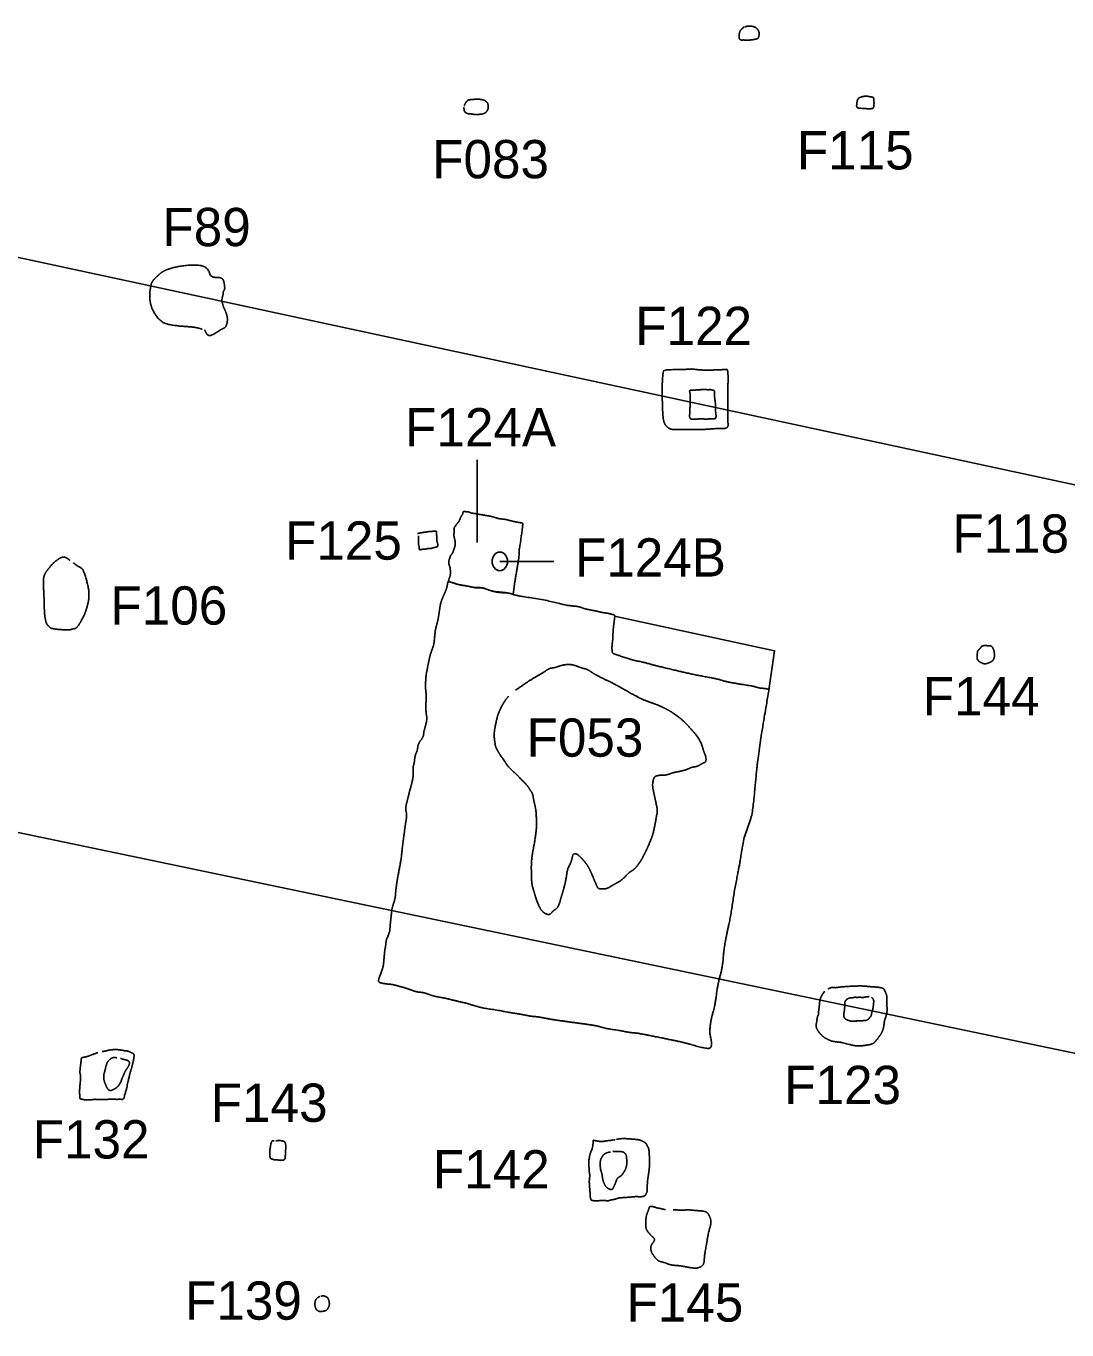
# Model space of a CAD drawing. Extents: x -56 to 221, y -167 to 6.
# Drawn here: x 72.99 to 94.72, y -121.17 to -93.93 of the extents above; entities that cross this region are included whole.
import ezdxf

# ---------------------------------------------------------------- set-up
doc = ezdxf.new("R2010")
doc.units = 0
for name, color, linetype in [('Building 53', 7, 'Continuous'), ('Feature Numbers', 7, 'Continuous'), ('Fenceline A', 7, 'Continuous'), ('Fenceline B', 7, 'Continuous'), ('Posthole', 7, 'Continuous'), ('Tree Hole', 7, 'Continuous')]:
    doc.layers.add(name, color=color, linetype=linetype)

msp = doc.modelspace()

# ---------------------------------------------------------------- linework, layer by layer
at = {"layer": 'Building 53'}
msp.add_lwpolyline([(85.277, -106.257), (88.617, -106.977), (88.5, -107.803)], dxfattribs=at)
for points in [[(83.158, -105.801), (83.174, -105.711), (83.181, -105.624), (83.22, -105.386), (83.258, -105.16), (83.284, -104.983), (83.284, -104.87), (83.311, -104.725), (83.325, -104.603), (83.351, -104.464), (83.351, -104.398), (83.361, -104.331), (83.361, -104.313), (83.311, -104.302), (83.236, -104.29), (83.076, -104.255), (83.023, -104.238), (82.956, -104.229), (82.844, -104.218), (82.717, -104.171), (82.566, -104.148), (82.477, -104.131), (82.412, -104.122), (82.35, -104.108), (82.288, -104.105), (82.233, -104.076), (82.189, -104.073), (82.137, -104.07), (82.115, -104.07), (82.108, -104.125), (82.072, -104.168), (82.05, -104.224), (82.024, -104.284), (81.988, -104.319), (81.952, -104.374), (81.919, -104.421), (81.933, -104.487), (81.919, -104.551), (81.926, -104.595), (81.94, -104.658), (81.952, -104.714), (81.947, -104.789), (81.923, -104.858), (81.909, -104.905), (81.887, -104.951), (81.854, -104.986), (81.837, -105.035), (81.82, -105.076), (81.818, -105.122), (81.818, -105.183), (81.835, -105.215), (81.847, -105.264), (81.849, -105.34), (81.847, -105.409), (81.823, -105.464), (81.816, -105.496), (81.811, -105.517), (81.809, -105.541), (81.839, -105.538), (81.877, -105.552), (81.908, -105.561), (81.934, -105.568), (81.979, -105.585), (82.047, -105.6), (82.146, -105.616), (82.238, -105.633), (82.33, -105.654), (82.379, -105.658), (82.42, -105.658), (82.474, -105.658), (82.548, -105.674), (82.612, -105.694), (82.698, -105.725), (82.758, -105.742), (82.897, -105.752), (83.042, -105.77), (83.112, -105.783), (83.146, -105.799)], [(88.499, -107.808), (88.408, -108.341), (88.362, -108.615), (88.257, -109.33), (88.224, -109.69), (88.182, -110.136), (88.14, -110.465), (87.983, -110.851), (87.927, -111.191), (87.883, -111.469), (87.783, -111.966), (87.706, -112.504), (87.617, -112.909), (87.561, -113.219), (87.528, -113.619), (87.439, -113.908), (87.373, -114.395), (87.306, -114.623), (87.273, -114.806), (87.262, -114.978), (87.306, -115.135), (87.295, -115.298), (87.14, -115.277), (86.974, -115.237), (86.719, -115.161), (86.392, -115.095), (86.271, -115.069), (85.881, -114.993), (85.755, -114.968), (85.613, -114.958), (85.345, -114.907), (85.16, -114.882), (85.043, -114.856), (84.909, -114.816), (84.75, -114.791), (84.528, -114.76), (84.184, -114.714), (83.949, -114.679), (83.689, -114.628), (83.509, -114.613), (83.329, -114.573), (83.107, -114.542), (82.822, -114.486), (82.566, -114.451), (82.382, -114.405), (82.189, -114.344), (82.043, -114.314), (81.724, -114.233), (81.519, -114.202), (81.309, -114.126), (81.251, -114.116), (81.137, -114.106), (80.961, -114.04), (80.785, -113.989), (80.609, -113.944), (80.53, -113.944), (80.354, -113.913), (80.343, -113.853), (80.432, -113.624), (80.454, -113.533), (80.476, -113.239), (80.498, -113.143), (80.509, -113.011), (80.587, -112.843), (80.587, -112.762), (80.598, -112.651), (80.62, -112.448), (80.631, -112.347), (80.698, -112.159), (80.709, -111.966), (80.753, -111.677), (80.82, -111.348), (80.842, -111.114), (80.886, -110.785), (80.908, -110.607), (80.942, -110.415), (80.908, -110.273), (80.953, -110.09), (81.019, -109.83), (81.053, -109.715), (81.075, -109.573), (81.064, -109.421), (81.097, -109.314), (81.108, -109.178), (81.164, -109.046), (81.175, -108.919), (81.288, -108.777), (81.292, -108.67), (81.33, -108.544), (81.364, -108.397), (81.334, -108.25), (81.343, -107.94), (81.339, -107.834), (81.326, -107.732), (81.339, -107.499), (81.36, -107.383), (81.397, -107.2), (81.427, -107.063), (81.477, -106.926), (81.51, -106.82), (81.527, -106.581), (81.561, -106.439), (81.59, -106.338), (81.628, -106.085), (81.644, -105.983), (81.691, -105.856), (81.762, -105.704), (81.791, -105.578), (81.795, -105.527), (81.904, -105.557), (82.055, -105.608), (82.193, -105.623), (82.382, -105.669), (82.533, -105.659), (82.654, -105.714), (82.864, -105.765), (83.057, -105.765), (83.178, -105.811), (83.329, -105.841), (83.874, -105.927), (84.251, -106.024), (84.364, -106.039), (84.532, -106.054), (84.674, -106.11), (84.863, -106.14), (85.022, -106.181), (85.152, -106.196), (85.232, -106.221), (85.286, -106.227), (85.273, -106.348), (85.244, -106.551), (85.244, -106.729), (85.223, -106.855), (85.223, -106.967), (85.232, -107.033), (85.315, -107.058), (85.651, -107.175), (85.877, -107.215), (86.162, -107.296), (86.635, -107.408), (86.996, -107.489), (87.423, -107.565), (87.587, -107.621), (87.96, -107.687), (88.156, -107.712), (88.316, -107.763), (88.412, -107.763), (88.504, -107.786)], [(83.211, -107.803), (83.374, -107.687), (83.513, -107.594), (83.662, -107.507), (83.801, -107.426), (83.921, -107.339), (84.012, -107.339), (84.136, -107.292), (84.266, -107.263), (84.414, -107.269), (84.567, -107.333), (84.721, -107.368), (84.826, -107.449), (85.023, -107.553), (85.181, -107.623), (85.425, -107.756), (85.612, -107.866), (85.761, -107.942), (85.823, -107.977), (85.972, -108.04), (86.149, -108.098), (86.302, -108.168), (86.412, -108.226), (86.527, -108.296), (86.714, -108.44), (86.844, -108.58), (87.007, -108.765), (87.098, -108.933), (87.141, -109.096), (87.184, -109.183), (87.189, -109.304), (87.117, -109.328), (87.002, -109.397), (86.872, -109.415), (86.777, -109.467), (86.595, -109.507), (86.499, -109.525), (86.36, -109.577), (86.269, -109.577), (86.182, -109.583), (86.106, -109.612), (86.082, -109.687), (86.067, -109.803), (86.101, -109.965), (86.134, -110.122), (86.178, -110.319), (86.149, -110.453), (86.125, -110.597), (86.082, -110.8), (86.015, -110.98), (85.957, -111.114), (85.895, -111.235), (85.828, -111.369), (85.77, -111.444), (85.718, -111.514), (85.65, -111.572), (85.569, -111.618), (85.44, -111.763), (85.31, -111.838), (85.205, -111.896), (85.119, -111.949), (85.037, -111.954), (84.936, -111.954), (84.903, -111.885), (84.85, -111.763), (84.788, -111.612), (84.721, -111.479), (84.654, -111.386), (84.572, -111.293), (84.486, -111.218), (84.409, -111.218), (84.39, -111.322), (84.357, -111.427), (84.29, -111.543), (84.27, -111.728), (84.218, -111.949), (84.16, -112.134), (84.127, -112.262), (84.074, -112.366), (83.992, -112.412), (83.925, -112.499), (83.834, -112.476), (83.753, -112.412), (83.695, -112.308), (83.633, -112.146), (83.599, -112.024), (83.547, -111.867), (83.542, -111.63), (83.537, -111.49), (83.547, -111.311), (83.571, -111.166), (83.604, -110.998), (83.633, -110.806), (83.647, -110.684), (83.643, -110.371), (83.623, -110.244), (83.585, -110.093), (83.571, -109.971), (83.504, -109.873), (83.451, -109.786), (83.312, -109.652), (83.23, -109.56), (83.072, -109.42), (83, -109.316), (82.866, -109.119), (82.794, -108.997), (82.78, -108.91), (82.756, -108.719), (82.804, -108.458), (82.842, -108.307), (82.909, -108.156), (82.991, -108.017), (83.058, -107.93)]]:
    msp.add_open_spline(points, degree=2, dxfattribs=at)
at = {"layer": 'Feature Numbers'}
for p, q in [((82.411, -104.718), (82.411, -102.988)), ((82.882, -105.111), (84.008, -105.111))]:
    msp.add_line(p, q, dxfattribs=at)
at = {"layer": 'Fenceline A'}
msp.add_lwpolyline([(61.194, -108.347), (71.882, -110.581), (151.247, -127.174)], dxfattribs=at)
for points in [[(89.741, -114.041), (89.785, -114.021), (89.817, -114.012), (89.9, -114.021), (89.985, -114.004), (90.077, -113.998), (90.192, -113.988), (90.406, -113.981), (90.507, -113.986), (90.645, -114), (90.762, -114.006), (90.843, -114.019), (90.886, -114.033), (90.912, -114.058), (90.965, -114.186), (90.96, -114.254), (90.962, -114.308), (90.969, -114.498), (90.96, -114.562), (90.939, -114.634), (90.914, -114.711), (90.907, -114.75), (90.9, -114.827), (90.868, -114.944), (90.824, -115.008), (90.778, -115.077), (90.735, -115.126), (90.705, -115.168), (90.65, -115.199), (90.567, -115.215), (90.486, -115.227), (90.415, -115.236), (90.346, -115.23), (90.295, -115.232), (90.196, -115.209), (89.998, -115.157), (89.948, -115.157), (89.911, -115.151), (89.831, -115.139), (89.768, -115.12), (89.695, -115.079), (89.656, -115.064), (89.568, -114.979), (89.508, -114.897), (89.479, -114.812), (89.497, -114.748), (89.511, -114.624), (89.538, -114.583), (89.538, -114.496), (89.554, -114.397), (89.561, -114.291), (89.591, -114.19), (89.669, -114.091)], [(90.64, -114.215), (90.668, -114.238), (90.693, -114.291), (90.682, -114.376), (90.677, -114.44), (90.645, -114.554), (90.64, -114.585), (90.636, -114.612), (90.604, -114.643), (90.581, -114.678), (90.537, -114.701), (90.486, -114.707), (90.383, -114.711), (90.337, -114.715), (90.212, -114.721), (90.173, -114.705), (90.09, -114.674), (90.063, -114.624), (90.065, -114.556), (90.079, -114.481), (90.084, -114.391), (90.086, -114.31), (90.118, -114.267), (90.153, -114.246), (90.189, -114.231), (90.245, -114.231), (90.298, -114.215), (90.35, -114.225), (90.39, -114.211), (90.456, -114.229), (90.516, -114.209), (90.597, -114.205)]]:
    msp.add_open_spline(points, degree=2, dxfattribs=at)
at = {"layer": 'Fenceline B'}
msp.add_line((163.688, -118.326), (66.773, -97.457), dxfattribs=at)
for points in [[(76.665, -100.262), (76.584, -100.228), (76.375, -100.205), (76.185, -100.194), (75.888, -100.151), (75.746, -100.037), (75.663, -99.92), (75.601, -99.786), (75.572, -99.652), (75.569, -99.501), (75.591, -99.362), (75.607, -99.29), (75.655, -99.222), (75.711, -99.165), (75.856, -99.037), (76.091, -98.96), (76.416, -98.914), (76.681, -98.926), (76.804, -99.022), (76.828, -99.131), (76.898, -99.179), (77.029, -99.176), (77.099, -99.208), (77.125, -99.282), (77.141, -99.427), (77.107, -99.464), (77.099, -99.561), (77.072, -99.635), (77.099, -99.772), (77.171, -99.92), (77.198, -100.048), (77.176, -100.182), (77.133, -100.233), (77.064, -100.262), (76.973, -100.322), (76.882, -100.379), (76.809, -100.399), (76.753, -100.359), (76.718, -100.271)], [(86.325, -101.114), (86.392, -101.107), (86.651, -101.101), (86.727, -101.101), (86.787, -101.097), (86.894, -101.088), (86.972, -101.103), (87.169, -101.116), (87.343, -101.112), (87.48, -101.107), (87.591, -101.101), (87.636, -101.101), (87.64, -101.148), (87.653, -101.299), (87.651, -101.35), (87.638, -101.446), (87.643, -101.64), (87.643, -101.804), (87.642, -101.908), (87.64, -102.07), (87.642, -102.161), (87.647, -102.236), (87.649, -102.287), (87.618, -102.319), (87.578, -102.338), (87.516, -102.332), (87.311, -102.34), (87.1, -102.359), (87.018, -102.351), (86.916, -102.355), (86.769, -102.355), (86.702, -102.353), (86.582, -102.355), (86.489, -102.357), (86.427, -102.34), (86.369, -102.3), (86.316, -102.225), (86.294, -102.142), (86.283, -102.006), (86.276, -101.872), (86.274, -101.693), (86.272, -101.612), (86.269, -101.552), (86.274, -101.356), (86.285, -101.214), (86.296, -101.144), (86.309, -101.118)], [(87.073, -101.522), (87.126, -101.519), (87.166, -101.519), (87.221, -101.524), (87.249, -101.524), (87.275, -101.519), (87.322, -101.531), (87.348, -101.538), (87.364, -101.548), (87.364, -101.596), (87.364, -101.666), (87.374, -101.738), (87.378, -101.772), (87.386, -101.828), (87.383, -101.9), (87.386, -101.982), (87.396, -102.047), (87.396, -102.097), (87.387, -102.124), (87.367, -102.127), (87.345, -102.138), (87.3, -102.127), (87.274, -102.134), (87.166, -102.138), (87.136, -102.134), (87.09, -102.129), (87.049, -102.129), (87.004, -102.141), (86.954, -102.141), (86.89, -102.143), (86.864, -102.131), (86.844, -102.102), (86.844, -102.054), (86.851, -101.98), (86.852, -101.921), (86.854, -101.801), (86.857, -101.697), (86.854, -101.63), (86.855, -101.606), (86.844, -101.563), (86.845, -101.541), (86.865, -101.534), (86.91, -101.529), (86.948, -101.533), (87.009, -101.524), (87.083, -101.524)]]:
    msp.add_open_spline(points, degree=2, dxfattribs=at)
at = {"layer": 'Posthole'}
msp.add_ellipse((82.882, -105.111), major_axis=(0, 0.195), ratio=0.826446, dxfattribs=at)
for points in [[(82.139, -95.586), (82.143, -95.571), (82.152, -95.558), (82.162, -95.538), (82.178, -95.513), (82.191, -95.496), (82.206, -95.483), (82.224, -95.471), (82.238, -95.467), (82.256, -95.464), (82.272, -95.463), (82.292, -95.462), (82.32, -95.462), (82.342, -95.457), (82.369, -95.452), (82.388, -95.452), (82.413, -95.452), (82.42, -95.454), (82.432, -95.449), (82.461, -95.454), (82.494, -95.461), (82.517, -95.465), (82.536, -95.469), (82.558, -95.476), (82.579, -95.486), (82.594, -95.5), (82.61, -95.516), (82.622, -95.531), (82.63, -95.546), (82.638, -95.578), (82.638, -95.6), (82.636, -95.639), (82.632, -95.668), (82.617, -95.695), (82.595, -95.723), (82.582, -95.736), (82.556, -95.749), (82.53, -95.758), (82.509, -95.766), (82.476, -95.769), (82.447, -95.77), (82.415, -95.775), (82.375, -95.775), (82.347, -95.772), (82.307, -95.766), (82.272, -95.759), (82.242, -95.758), (82.216, -95.755), (82.195, -95.75), (82.177, -95.74), (82.155, -95.724), (82.143, -95.708), (82.135, -95.681), (82.132, -95.649), (82.133, -95.626)], [(81.164, -104.528), (81.243, -104.511), (81.329, -104.499), (81.38, -104.49), (81.439, -104.487), (81.511, -104.479), (81.557, -104.476), (81.559, -104.522), (81.564, -104.598), (81.566, -104.693), (81.59, -104.757), (81.59, -104.803), (81.521, -104.818), (81.451, -104.841), (81.384, -104.841), (81.315, -104.858), (81.248, -104.858), (81.2, -104.873), (81.2, -104.83), (81.181, -104.743), (81.181, -104.603), (81.181, -104.58)], [(74.574, -115.354), (74.625, -115.346), (74.68, -115.334), (74.741, -115.317), (74.802, -115.313), (74.854, -115.309), (74.896, -115.311), (74.96, -115.321), (75.005, -115.325), (75.055, -115.34), (75.106, -115.34), (75.158, -115.362), (75.211, -115.387), (75.237, -115.403), (75.246, -115.436), (75.231, -115.54), (75.208, -115.63), (75.197, -115.677), (75.164, -115.783), (75.135, -115.906), (75.095, -116.09), (75.073, -116.184), (75.04, -116.28), (75.04, -116.309), (75.029, -116.338), (74.996, -116.356), (74.945, -116.346), (74.885, -116.354), (74.803, -116.344), (74.751, -116.35), (74.663, -116.352), (74.627, -116.358), (74.569, -116.358), (74.536, -116.354), (74.483, -116.36), (74.441, -116.35), (74.406, -116.352), (74.337, -116.364), (74.295, -116.364), (74.221, -116.362), (74.173, -116.354), (74.13, -116.342), (74.108, -116.336), (74.108, -116.266), (74.106, -116.194), (74.108, -116.098), (74.122, -115.992), (74.122, -115.943), (74.122, -115.873), (74.122, -115.818), (74.108, -115.792), (74.113, -115.755), (74.122, -115.665), (74.132, -115.595), (74.137, -115.552), (74.137, -115.509), (74.153, -115.475), (74.192, -115.475), (74.261, -115.456), (74.306, -115.444), (74.392, -115.407), (74.487, -115.377)], [(74.958, -115.498), (75.039, -115.519), (75.089, -115.533), (75.119, -115.545), (75.145, -115.568), (75.149, -115.604), (75.132, -115.649), (75.097, -115.706), (75.054, -115.769), (75.035, -115.816), (75.007, -115.882), (74.983, -115.935), (74.968, -115.988), (74.926, -116.057), (74.887, -116.102), (74.852, -116.126), (74.803, -116.149), (74.762, -116.171), (74.724, -116.163), (74.696, -116.141), (74.67, -116.094), (74.648, -116.045), (74.623, -115.98), (74.607, -115.908), (74.612, -115.831), (74.631, -115.759), (74.67, -115.612), (74.691, -115.562), (74.753, -115.502), (74.809, -115.472), (74.882, -115.484)], [(78.202, -117.217), (78.229, -117.215), (78.261, -117.213), (78.289, -117.213), (78.328, -117.218), (78.365, -117.224), (78.392, -117.243), (78.401, -117.265), (78.412, -117.308), (78.411, -117.342), (78.409, -117.388), (78.409, -117.425), (78.407, -117.457), (78.407, -117.486), (78.401, -117.523), (78.402, -117.55), (78.402, -117.571), (78.397, -117.596), (78.382, -117.612), (78.356, -117.625), (78.325, -117.625), (78.272, -117.621), (78.223, -117.616), (78.187, -117.615), (78.153, -117.611), (78.134, -117.601), (78.111, -117.597), (78.091, -117.587), (78.082, -117.557), (78.079, -117.516), (78.079, -117.469), (78.078, -117.451), (78.078, -117.429), (78.084, -117.387), (78.088, -117.359), (78.09, -117.334), (78.101, -117.284), (78.109, -117.248), (78.119, -117.232), (78.13, -117.217), (78.169, -117.217)], [(85.316, -117.187), (85.39, -117.173), (85.47, -117.173), (85.553, -117.173), (85.678, -117.185), (85.754, -117.191), (85.823, -117.207), (85.899, -117.246), (85.944, -117.278), (85.953, -117.316), (85.993, -117.376), (86.002, -117.498), (86.007, -117.605), (86.009, -117.707), (86.002, -117.798), (85.987, -117.914), (85.971, -118.008), (85.964, -118.083), (85.958, -118.18), (85.96, -118.262), (85.946, -118.31), (85.904, -118.378), (85.812, -118.389), (85.745, -118.383), (85.66, -118.387), (85.602, -118.396), (85.468, -118.403), (85.399, -118.41), (85.363, -118.412), (85.294, -118.439), (85.196, -118.453), (85.138, -118.478), (85.066, -118.46), (84.975, -118.467), (84.937, -118.471), (84.883, -118.471), (84.852, -118.471), (84.807, -118.464), (84.785, -118.455), (84.769, -118.403), (84.764, -118.278), (84.747, -118.076), (84.753, -118.017), (84.762, -117.944), (84.749, -117.867), (84.744, -117.782), (84.738, -117.703), (84.738, -117.639), (84.749, -117.582), (84.76, -117.507), (84.78, -117.455), (84.8, -117.41), (84.818, -117.353), (84.829, -117.271), (84.827, -117.23), (84.834, -117.203), (84.872, -117.216), (84.93, -117.226), (85.015, -117.235), (85.158, -117.21), (85.29, -117.198)], [(85.239, -117.444), (85.309, -117.444), (85.382, -117.444), (85.427, -117.444), (85.461, -117.451), (85.495, -117.484), (85.525, -117.519), (85.531, -117.596), (85.533, -117.722), (85.518, -117.771), (85.501, -117.826), (85.48, -117.857), (85.452, -117.901), (85.427, -117.94), (85.384, -117.969), (85.333, -117.998), (85.307, -118.068), (85.28, -118.139), (85.254, -118.192), (85.235, -118.232), (85.196, -118.236), (85.143, -118.216), (85.09, -118.172), (85.049, -118.088), (85.026, -118.007), (85.019, -117.938), (85, -117.859), (84.981, -117.81), (84.979, -117.742), (84.979, -117.709), (84.979, -117.632), (84.998, -117.583), (85.03, -117.534), (85.058, -117.499), (85.12, -117.462), (85.19, -117.451)], [(86.504, -118.658), (86.677, -118.669), (86.825, -118.658), (86.967, -118.675), (87.14, -118.686), (87.215, -118.714), (87.276, -118.817), (87.295, -118.942), (87.239, -119.124), (87.19, -119.425), (87.153, -119.629), (87.147, -119.794), (87.066, -119.862), (86.961, -119.885), (86.794, -119.857), (86.615, -119.823), (86.454, -119.817), (86.3, -119.754), (86.188, -119.732), (86.102, -119.635), (86.028, -119.51), (86.04, -119.391), (86.133, -119.277), (86.046, -119.203), (85.935, -119.078), (85.929, -118.947), (85.935, -118.788), (85.991, -118.652), (86.009, -118.572), (86.176, -118.624), (86.343, -118.658)], [(79.14, -120.463), (79.178, -120.46), (79.209, -120.458), (79.243, -120.473), (79.274, -120.486), (79.289, -120.502), (79.314, -120.552), (79.323, -120.621), (79.319, -120.662), (79.305, -120.697), (79.281, -120.739), (79.25, -120.767), (79.213, -120.774), (79.182, -120.782), (79.158, -120.781), (79.129, -120.784), (79.103, -120.781), (79.061, -120.754), (79.045, -120.738), (79.023, -120.683), (79.02, -120.642), (79.021, -120.583), (79.044, -120.522), (79.095, -120.482), (79.122, -120.469)]]:
    msp.add_open_spline(points, degree=2, dxfattribs=at)
at = {"layer": 'Tree Hole'}
for points in [[(88.003, -93.941), (88.02, -93.936), (88.044, -93.93), (88.059, -93.93), (88.073, -93.927), (88.092, -93.925), (88.103, -93.926), (88.121, -93.927), (88.138, -93.927), (88.167, -93.934), (88.193, -93.942), (88.215, -93.949), (88.243, -93.969), (88.262, -93.993), (88.282, -94.021), (88.298, -94.063), (88.296, -94.112), (88.283, -94.163), (88.268, -94.188), (88.232, -94.196), (88.179, -94.208), (88.127, -94.216), (88.11, -94.216), (88.083, -94.222), (88.052, -94.219), (88.021, -94.218), (88.002, -94.22), (87.98, -94.215), (87.958, -94.217), (87.937, -94.218), (87.919, -94.216), (87.902, -94.209), (87.881, -94.191), (87.876, -94.165), (87.876, -94.13), (87.879, -94.098), (87.886, -94.063), (87.895, -94.044), (87.9, -94.019), (87.916, -94.003), (87.938, -93.982), (87.953, -93.962), (87.982, -93.95)], [(90.335, -95.536), (90.342, -95.498), (90.349, -95.47), (90.36, -95.451), (90.37, -95.436), (90.385, -95.423), (90.409, -95.415), (90.427, -95.407), (90.448, -95.4), (90.471, -95.398), (90.497, -95.392), (90.525, -95.391), (90.555, -95.389), (90.587, -95.399), (90.603, -95.401), (90.625, -95.404), (90.65, -95.409), (90.675, -95.414), (90.683, -95.421), (90.69, -95.442), (90.691, -95.476), (90.693, -95.5), (90.695, -95.52), (90.695, -95.543), (90.694, -95.557), (90.691, -95.585), (90.688, -95.618), (90.677, -95.641), (90.659, -95.648), (90.601, -95.654), (90.538, -95.652), (90.359, -95.637), (90.347, -95.631), (90.338, -95.616), (90.332, -95.601), (90.332, -95.577), (90.336, -95.532)], [(73.978, -105.144), (74.02, -105.176), (74.063, -105.207), (74.102, -105.227), (74.16, -105.262), (74.188, -105.312), (74.244, -105.481), (74.293, -105.67), (74.304, -105.813), (74.291, -105.955), (74.262, -106.058), (74.22, -106.199), (74.168, -106.3), (74.081, -106.451), (74.038, -106.502), (73.991, -106.521), (73.95, -106.524), (73.915, -106.541), (73.821, -106.543), (73.682, -106.535), (73.564, -106.519), (73.501, -106.508), (73.472, -106.469), (73.427, -106.438), (73.401, -106.37), (73.383, -106.284), (73.37, -106.166), (73.369, -106.056), (73.364, -105.953), (73.362, -105.806), (73.351, -105.639), (73.349, -105.549), (73.351, -105.477), (73.367, -105.4), (73.398, -105.341), (73.488, -105.222), (73.569, -105.135), (73.667, -105.056), (73.734, -105.025), (73.784, -105.021), (73.829, -105.032), (73.869, -105.065), (73.899, -105.084)], [(92.847, -107.135), (92.848, -107.078), (92.853, -107.031), (92.856, -106.979), (92.901, -106.943), (92.935, -106.894), (92.974, -106.87), (93.054, -106.871), (93.106, -106.877), (93.15, -106.879), (93.177, -106.919), (93.204, -106.985), (93.211, -107.07), (93.208, -107.116), (93.183, -107.178), (93.144, -107.21), (93.088, -107.231), (93.024, -107.256), (92.971, -107.246), (92.899, -107.209), (92.865, -107.182), (92.847, -107.14)]]:
    msp.add_open_spline(points, degree=2, dxfattribs=at)

# ---------------------------------------------------------------- texts
at = {"layer": 'Feature Numbers'}
for s, p in [('F115', (89.084, -96.921)), ('F083', (81.469, -97.106)), ('F89', (75.836, -98.524)), ('F122', (85.71, -100.59)), ('F124A', (80.904, -102.709)), ('F125', (78.397, -105.075)), ('F118', (92.33, -104.93)), ('F124B', (84.451, -105.429)), ('F106', (74.751, -106.432)), ('F144', (91.714, -108.329)), ('F053', (83.44, -109.192)), ('F123', (88.821, -116.45)), ('F143', (76.846, -116.822)), ('F132', (73.127, -117.587)), ('F142', (81.484, -118.213)), ('F139', (76.309, -120.956)), ('F145', (85.527, -120.996))]:
    msp.add_text(s, height=0.8, dxfattribs=at).set_placement(p)

doc.saveas('drawing.dxf')
